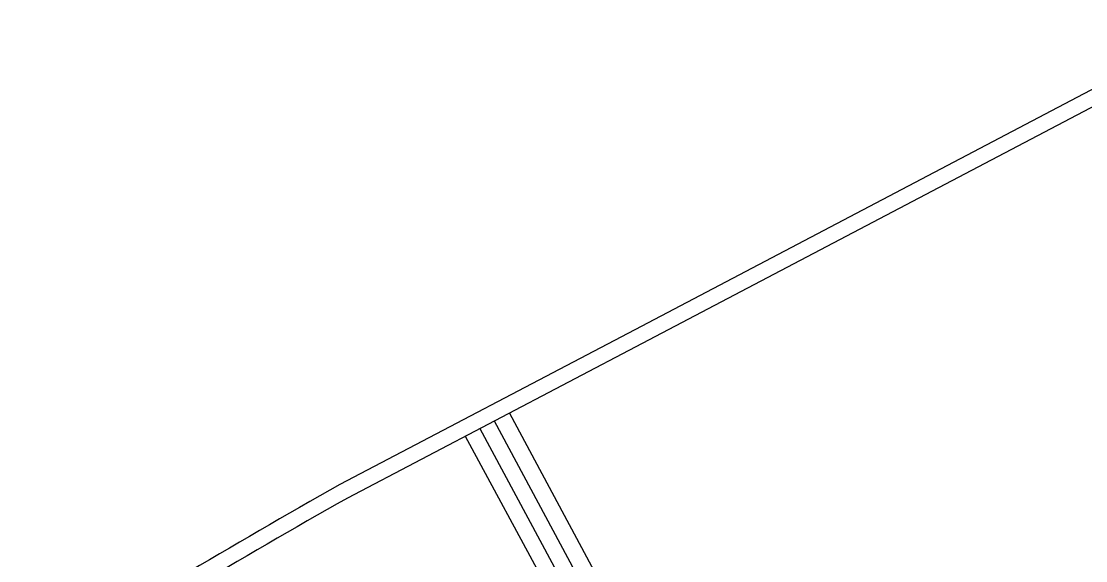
# Model space of a CAD drawing. Header units: millimetres. Extents: x 1358 to 1865, y 706 to 1003.
# Drawn here: x 1514.51 to 1519.52, y 935.8 to 938.35 of the extents above; entities that cross this region are included whole.
import ezdxf

# ---------------------------------------------------------------- set-up
doc = ezdxf.new("R2010")
doc.units = ezdxf.units.MM
doc.layers.add('建築', color=7, linetype='Continuous')

msp = doc.modelspace()

# ---------------------------------------------------------------- linework, layer by layer
at = {"layer": '建築', "ltscale": 1000}
for p, q in [((1525.7274, 941.2716, -0.309), (1517.4009, 936.8929, -0.309)), ((1525.7617, 941.2069, -0.309), (1517.435, 936.828, -0.309)), ((1517.4009, 936.8929, -0.309), (1516.0123, 936.1641, -0.309)), ((1517.435, 936.828, -0.309), (1516.0474, 936.0998, -0.309)), ((1516.8105, 936.5003, -0.309), (1519.4771, 931.5225, -0.309)), ((1516.7393, 936.4629, -0.309), (1519.4123, 931.4862, -0.309)), ((1516.6022, 936.391, -0.309), (1519.2904, 931.4174, -0.309)), ((1516.6707, 936.4269, -0.309), (1519.355, 931.4539, -0.309))]:
    msp.add_line(p, q, dxfattribs=at)
for radius, start in [(42.5802, 119.56944), (42.507, 119.57106)]:
    msp.add_arc((1537.0247, 899.1296, -0.309), radius, start, 121.9187, dxfattribs=at)

doc.saveas('drawing.dxf')
